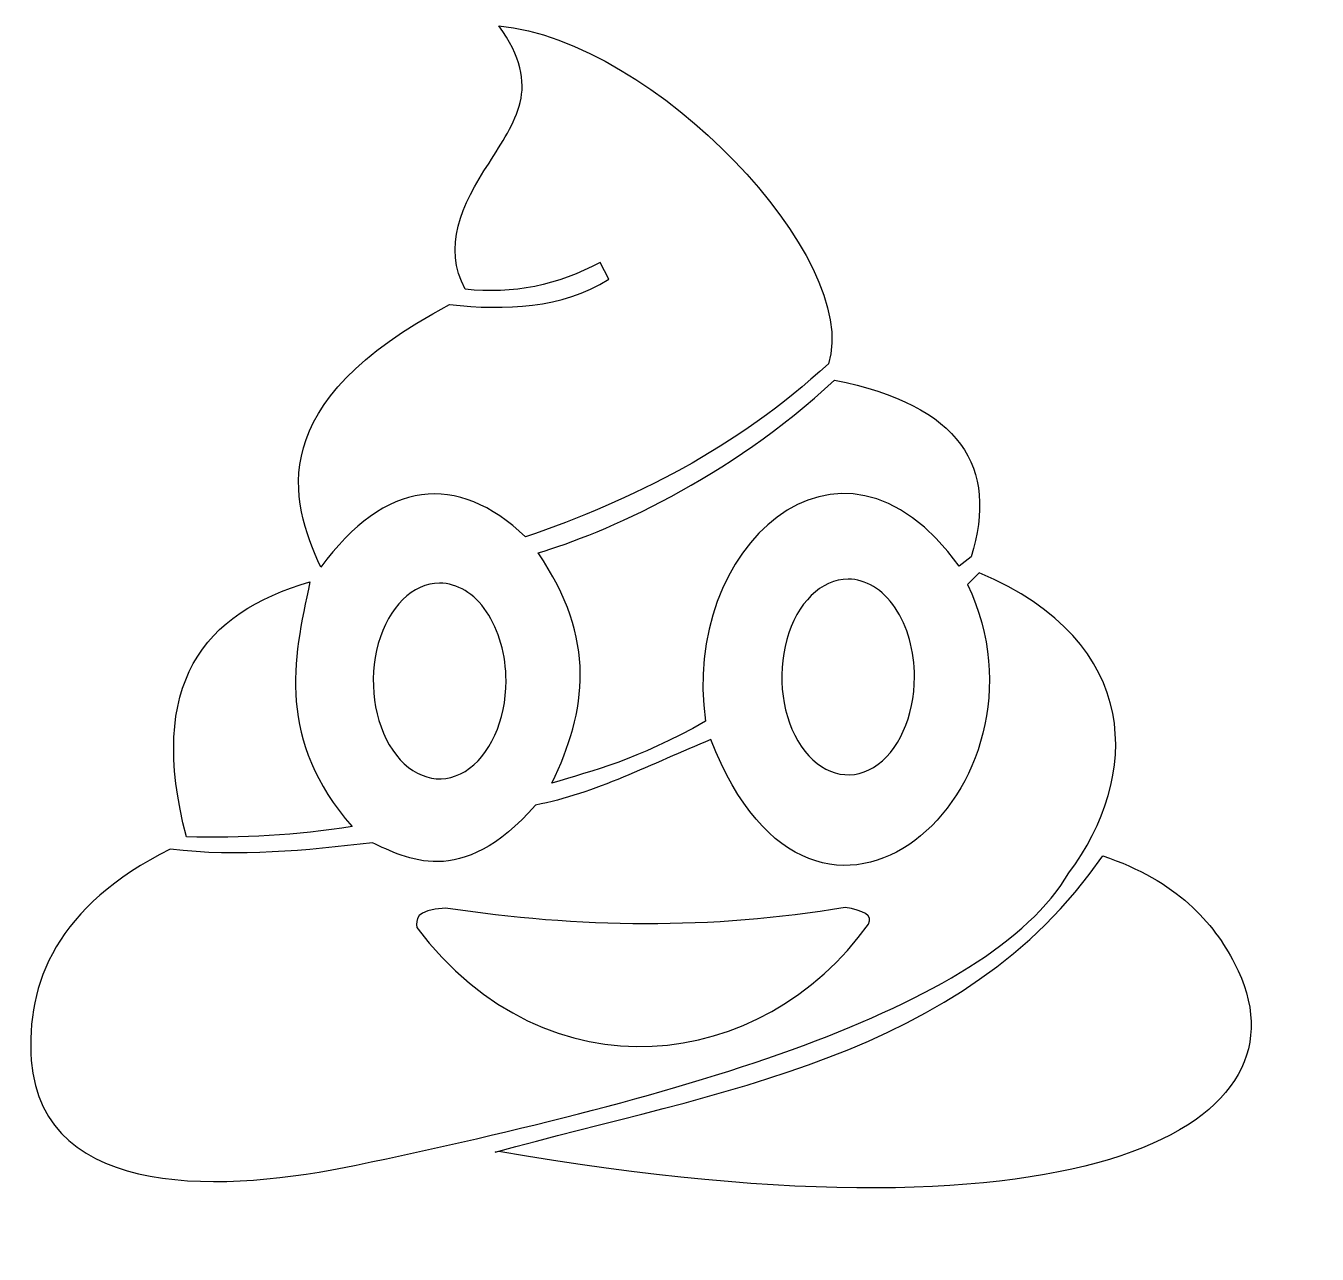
# Model space of a CAD drawing. Extents: x -1 to 175, y -9 to 158.
import ezdxf

# ---------------------------------------------------------------- set-up
doc = ezdxf.new("R2010")
doc.units = 0
doc.layers.add('Image', color=7, linetype='CONTINUOUS')

msp = doc.modelspace()

# ---------------------------------------------------------------- linework, layer by layer
at = {"layer": 'Image', "color": 7}
for points in [[(63.5881, 157.92)], [(68.898345, 86.436853)], [(37.969852, 82.515083)], [(55.554285, 82.347555)], [(110.95338, 82.890683)], [(110.548882, 38.359673)], [(0.178262, 17.627843)]]:
    msp.add_lwpolyline(points, close=True, dxfattribs=at)
for points in [[(78.48261, 123.548054), (77.33688, 125.839517)], [(127.635743, 85.902066), (126.031388, 84.65423)], [(128.705318, 83.762919), (127.156897, 82.17678)], [(63.578109, 5.24943), (63.079457, 5.166323)]]:
    msp.add_lwpolyline(points, dxfattribs=at)
for points in [[(62.251393, 139.301852), (65.629009, 144.901814), (69.702269, 149.474334), (63.5881, 157.92)], [(63.5881, 157.92), (84.6234, 155.97942), (112.874077, 126.228992), (108.271627, 112.09076)], [(59.005174, 122.211367), (55.974545, 127.876373), (58.45975, 133.636846), (62.251393, 139.301852)], [(77.33688, 125.839517), (71.599358, 122.764901), (65.506351, 121.467709), (59.005174, 122.211367)], [(56.904667, 120.110859), (64.607127, 119.319304), (72.042952, 119.540962), (78.48261, 123.548054)], [(39.432251, 84.497714), (35.238994, 93.572372), (31.530193, 106.729813), (56.904667, 120.110859)], [(108.271627, 112.09076), (95.800237, 100.586334), (81.70665, 93.613977), (67.216251, 88.603262)], [(68.898345, 86.436853), (77.75634, 89.047916), (94.802678, 96.47177), (109.096478, 109.878334)], [(109.096478, 109.878334), (126.239272, 106.465995), (131.398725, 98.104334), (127.635743, 85.902066)], [(126.031388, 84.65423), (109.568183, 107.352728), (88.126935, 86.722445), (91.62678, 63.619283)], [(67.216251, 88.603262), (57.923095, 97.47235), (48.152603, 96.376815), (39.432251, 84.497714)], [(70.770099, 55.240965), (75.522188, 65.008208), (76.924215, 74.776583), (68.898345, 86.436853)], [(21.213203, 47.932215), (15.815022, 68.612948), (23.52142, 78.373193), (37.969852, 82.515083)], [(37.969852, 82.515083), (35.588065, 71.7801), (33.500523, 61.02333), (43.674242, 49.35831)], [(55.554285, 82.347555), (51.913957, 82.347555), (48.63208, 79.114947), (47.238987, 74.15709)], [(61.918539, 78.461491), (60.230634, 80.949696), (57.941343, 82.347555), (55.554285, 82.347555)], [(110.95338, 82.890683), (107.313052, 82.890683), (104.031175, 79.658074), (102.638082, 74.700217)], [(117.317634, 79.004618), (115.629729, 81.492823), (113.340438, 82.890683), (110.95338, 82.890683)], [(140.9028, 43.065885), (150.55671, 55.96959), (151.124093, 74.326448), (128.705318, 83.762919)], [(127.156897, 82.17678), (140.227418, 54.42279), (106.591125, 24.349643), (92.339827, 61.12362)], [(119.953794, 69.62283), (119.953794, 73.141683), (119.005539, 76.516413), (117.317634, 79.004618)], [(64.554699, 69.079703), (64.554699, 72.598556), (63.606444, 75.973286), (61.918539, 78.461491)], [(47.238987, 74.15709), (45.845894, 69.199233), (46.615931, 63.492493), (49.190031, 59.697914)], [(102.638082, 74.700217), (101.244989, 69.742361), (102.015026, 64.035621), (104.589126, 60.241042)], [(58.998594, 56.821805), (62.361819, 58.875417), (64.554699, 63.713357), (64.554699, 69.079703)], [(114.397689, 57.364933), (117.760914, 59.418544), (119.953794, 64.256485), (119.953794, 69.62283)], [(91.62678, 63.619283), (82.022985, 58.212075), (76.438395, 56.94417), (70.770099, 55.240965)], [(49.190031, 59.697914), (51.764132, 55.903335), (55.63537, 54.768194), (58.998594, 56.821805)], [(92.339827, 61.12362), (84.41499, 57.90261), (76.490145, 53.747753), (68.565307, 52.255103)], [(104.589126, 60.241042), (107.163227, 56.446462), (111.034465, 55.311321), (114.397689, 57.364933)], [(68.565307, 52.255103), (58.377413, 40.590833), (50.894804, 45.152205), (46.448675, 47.125223)], [(43.674242, 49.35831), (36.187229, 48.095093), (28.700216, 47.77281), (21.213203, 47.932215)], [(19.020918, 46.254023), (3.646066, 38.624528), (-0.567142, 28.102088), (0.178262, 17.627843)], [(46.448675, 47.125223), (37.420631, 46.09029), (28.378371, 45.14778), (19.020918, 46.254023)], [(63.079457, 5.166323), (92.86599, 13.495035), (126.50991, 17.795723), (145.483065, 45.353513)], [(145.483065, 45.353513), (155.57742, 42.00612), (160.52763, 36.259643), (163.366013, 30.782295)], [(44.229576, 3.421868), (88.119443, 12.634103), (129.89631, 24.312345), (140.9028, 43.065885)], [(56.330179, 38.276565), (52.105188, 38.007353), (52.421796, 36.71145), (52.45069, 35.638508)], [(110.548882, 38.359673), (92.392875, 35.299613), (74.486188, 35.547173), (56.330179, 38.276565)], [(113.7135, 36.104048), (114.39096, 37.309785), (112.97484, 37.971345), (110.548882, 38.359673)], [(52.45069, 35.638508), (70.188883, 12.196995), (99.372472, 16.012035), (113.7135, 36.104048)], [(163.366013, 30.782295), (174.565718, 9.16977), (144.31881, -8.652682), (63.578109, 5.24943)], [(0.178262, 17.627843), (1.692143, -1.71432), (27.021085, -0.190095), (44.229576, 3.421868)]]:
    msp.add_open_spline(points, degree=3, dxfattribs=at)

doc.saveas('drawing.dxf')
